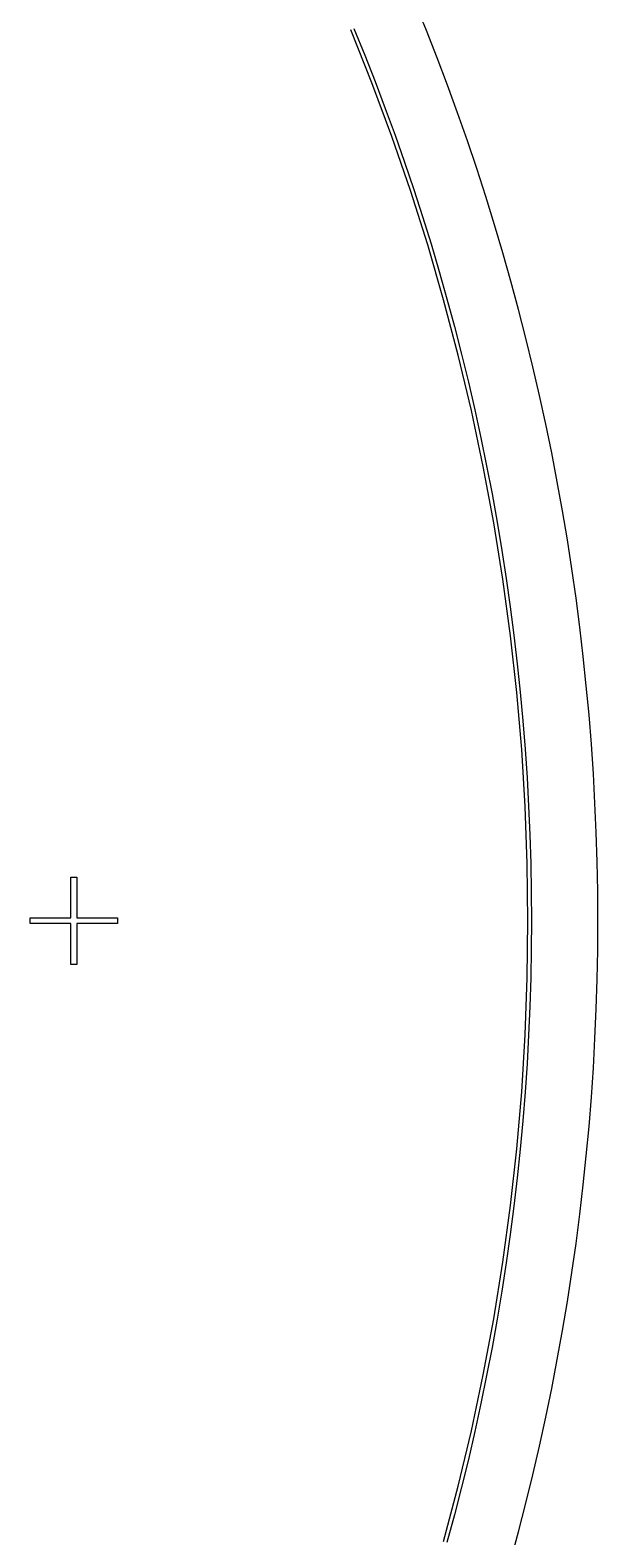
# Model space of a CAD drawing. Extents: x -18 to 84, y -19 to 84.
# Drawn here: x 71.56 to 83.75, y 19.02 to 51.38 of the extents above; entities that cross this region are included whole.
import ezdxf

# ---------------------------------------------------------------- set-up
doc = ezdxf.new("R2010")
doc.units = 0

msp = doc.modelspace()

# ---------------------------------------------------------------- linework, layer by layer
for p, q in [((80.0681, 51.3728), (79.8298, 51.9582)), ((78.8996, 50.2448), (78.444, 51.3842)), ((78.5133, 51.4129), (78.7449, 50.8437)), ((80.2991, 50.7846), (80.0681, 51.3728)), ((78.7449, 50.8437), (78.9696, 50.2717)), ((80.5229, 50.1936), (80.2991, 50.7846)), ((79.3272, 49.0945), (78.8996, 50.2448)), ((78.9696, 50.2717), (79.1872, 49.6971)), ((80.7395, 49.5998), (80.5229, 50.1936)), ((79.1872, 49.6971), (79.3978, 49.1198)), ((80.9488, 49.0035), (80.7395, 49.5998)), ((79.7264, 47.9341), (79.3272, 49.0945)), ((79.3978, 49.1198), (79.6013, 48.5399)), ((81.1507, 48.4046), (80.9488, 49.0035)), ((79.6013, 48.5399), (79.7976, 47.9576)), ((81.3453, 47.8033), (81.1507, 48.4046)), ((80.097, 46.7642), (79.7264, 47.9341)), ((79.7976, 47.9576), (79.9868, 47.3729)), ((81.5324, 47.1996), (81.3453, 47.8033)), ((79.9868, 47.3729), (80.1688, 46.786)), ((81.7122, 46.5938), (81.5324, 47.1996)), ((80.4388, 45.5856), (80.097, 46.7642)), ((80.1688, 46.786), (80.3436, 46.1969)), ((81.8845, 45.9857), (81.7122, 46.5938)), ((80.3436, 46.1969), (80.5111, 45.6056)), ((82.0493, 45.3756), (81.8845, 45.9857)), ((80.7516, 44.399), (80.4388, 45.5856)), ((80.5111, 45.6056), (80.6713, 45.0124)), ((82.2066, 44.7635), (82.0493, 45.3756)), ((80.6713, 45.0124), (80.8243, 44.4172)), ((82.3564, 44.1495), (82.2066, 44.7635)), ((81.0351, 43.2051), (80.7516, 44.399)), ((80.8243, 44.4172), (80.97, 43.8202)), ((82.4987, 43.5337), (82.3564, 44.1495)), ((80.97, 43.8202), (81.1083, 43.2215)), ((82.6333, 42.9162), (82.4987, 43.5337)), ((81.2893, 42.0045), (81.0351, 43.2051)), ((81.1083, 43.2215), (81.2392, 42.6211)), ((82.7604, 42.2971), (82.6333, 42.9162)), ((81.2392, 42.6211), (81.3628, 42.0191)), ((82.8799, 41.6765), (82.7604, 42.2971)), ((81.5139, 40.7981), (81.2893, 42.0045)), ((81.3628, 42.0191), (81.479, 41.4157)), ((82.9918, 41.0545), (82.8799, 41.6765)), ((81.479, 41.4157), (81.5878, 40.8109)), ((81.7088, 39.5865), (81.5139, 40.7981)), ((81.5878, 40.8109), (81.6891, 40.2048)), ((83.096, 40.4312), (82.9918, 41.0545)), ((81.6891, 40.2048), (81.783, 39.5975)), ((83.1926, 39.8066), (83.096, 40.4312)), ((83.2815, 39.1809), (83.1926, 39.8066)), ((81.874, 38.3705), (81.7088, 39.5865)), ((81.783, 39.5975), (81.8694, 38.9891)), ((83.3627, 38.5541), (83.2815, 39.1809)), ((81.8694, 38.9891), (81.9484, 38.3797)), ((83.4362, 37.9264), (83.3627, 38.5541)), ((82.0092, 37.1508), (81.874, 38.3705)), ((81.9484, 38.3797), (82.0199, 37.7694)), ((83.502, 37.2979), (83.4362, 37.9264)), ((82.0199, 37.7694), (82.0839, 37.1582)), ((83.5601, 36.6685), (83.502, 37.2979)), ((82.1145, 35.9282), (82.0092, 37.1508)), ((82.0839, 37.1582), (82.1404, 36.5463)), ((83.6105, 36.0386), (83.5601, 36.6685)), ((82.1404, 36.5463), (82.1893, 35.9337)), ((82.1898, 34.7034), (82.1145, 35.9282)), ((82.1893, 35.9337), (82.2308, 35.3206)), ((83.6531, 35.408), (83.6105, 36.0386)), ((82.2308, 35.3206), (82.2647, 34.7071)), ((83.688, 34.777), (83.6531, 35.408)), ((82.2349, 33.4771), (82.1898, 34.7034)), ((82.2647, 34.7071), (82.2911, 34.0931)), ((83.7151, 34.1456), (83.688, 34.777)), ((82.2911, 34.0931), (82.3099, 33.4789)), ((83.7345, 33.5139), (83.7151, 34.1456)), ((82.25, 32.25), (82.2349, 33.4771)), ((82.3099, 33.4789), (82.3212, 32.8645)), ((83.7461, 32.882), (83.7345, 33.5139)), ((72.4375, 32.3125), (72.4375, 33.1875)), ((72.4375, 33.1875), (72.5625, 33.1875)), ((72.5625, 33.1875), (72.5625, 32.3125)), ((82.3212, 32.8645), (82.325, 32.25)), ((83.75, 32.25), (83.7461, 32.882)), ((71.5625, 32.1875), (71.5625, 32.3125)), ((71.5625, 32.3125), (72.4375, 32.3125)), ((72.4375, 32.1875), (71.5625, 32.1875)), ((72.4375, 31.3125), (72.4375, 32.1875)), ((72.5625, 32.3125), (73.4375, 32.3125)), ((73.4375, 32.1875), (72.5625, 32.1875)), ((72.5625, 32.1875), (72.5625, 31.3125)), ((73.4375, 32.3125), (73.4375, 32.1875)), ((82.2349, 31.0229), (82.25, 32.25)), ((82.325, 32.25), (82.3212, 31.6355)), ((83.7461, 31.618), (83.75, 32.25)), ((82.3212, 31.6355), (82.3099, 31.0211)), ((83.7345, 30.9861), (83.7461, 31.618)), ((72.5625, 31.3125), (72.4375, 31.3125)), ((82.1898, 29.7966), (82.2349, 31.0229)), ((82.3099, 31.0211), (82.2911, 30.4069)), ((83.7151, 30.3544), (83.7345, 30.9861)), ((82.2911, 30.4069), (82.2647, 29.7929)), ((83.688, 29.723), (83.7151, 30.3544)), ((82.1145, 28.5718), (82.1898, 29.7966)), ((82.2647, 29.7929), (82.2308, 29.1794)), ((83.6531, 29.092), (83.688, 29.723)), ((82.2308, 29.1794), (82.1893, 28.5663)), ((83.6105, 28.4614), (83.6531, 29.092)), ((82.0092, 27.3491), (82.1145, 28.5718)), ((82.1893, 28.5663), (82.1404, 27.9537)), ((83.5601, 27.8315), (83.6105, 28.4614)), ((82.1404, 27.9537), (82.0839, 27.3418)), ((83.502, 27.2021), (83.5601, 27.8315)), ((81.874, 26.1295), (82.0092, 27.3491)), ((82.0839, 27.3418), (82.0199, 26.7306)), ((83.4362, 26.5736), (83.502, 27.2021)), ((82.0199, 26.7306), (81.9484, 26.1203)), ((83.3627, 25.9459), (83.4362, 26.5736)), ((81.7088, 24.9135), (81.874, 26.1295)), ((81.9484, 26.1203), (81.8694, 25.5109)), ((83.2815, 25.3191), (83.3627, 25.9459)), ((81.8694, 25.5109), (81.783, 24.9025)), ((83.1926, 24.6934), (83.2815, 25.3191)), ((81.5139, 23.7019), (81.7088, 24.9135)), ((81.783, 24.9025), (81.6891, 24.2952)), ((83.096, 24.0688), (83.1926, 24.6934)), ((81.6891, 24.2952), (81.5878, 23.6891)), ((82.9918, 23.4455), (83.096, 24.0688)), ((81.2893, 22.4955), (81.5139, 23.7019)), ((81.5878, 23.6891), (81.479, 23.0843)), ((82.8799, 22.8235), (82.9918, 23.4455)), ((81.479, 23.0843), (81.3628, 22.4809)), ((82.7604, 22.2029), (82.8799, 22.8235)), ((81.0351, 21.2949), (81.2893, 22.4955)), ((81.3628, 22.4809), (81.2392, 21.8789)), ((82.6333, 21.5838), (82.7604, 22.2029)), ((81.2392, 21.8789), (81.1083, 21.2785)), ((82.4987, 20.9663), (82.6333, 21.5838)), ((80.7516, 20.101), (81.0351, 21.2949)), ((81.1083, 21.2785), (80.97, 20.6798)), ((82.3564, 20.3505), (82.4987, 20.9663)), ((80.97, 20.6798), (80.8243, 20.0828)), ((80.4388, 18.9144), (80.7516, 20.101)), ((80.8243, 20.0828), (80.6713, 19.4876)), ((82.2066, 19.7365), (82.3564, 20.3505)), ((80.6713, 19.4876), (80.5111, 18.8944)), ((82.0493, 19.1244), (82.2066, 19.7365)), ((81.8845, 18.5143), (82.0493, 19.1244))]:
    msp.add_line(p, q)

doc.saveas('drawing.dxf')
